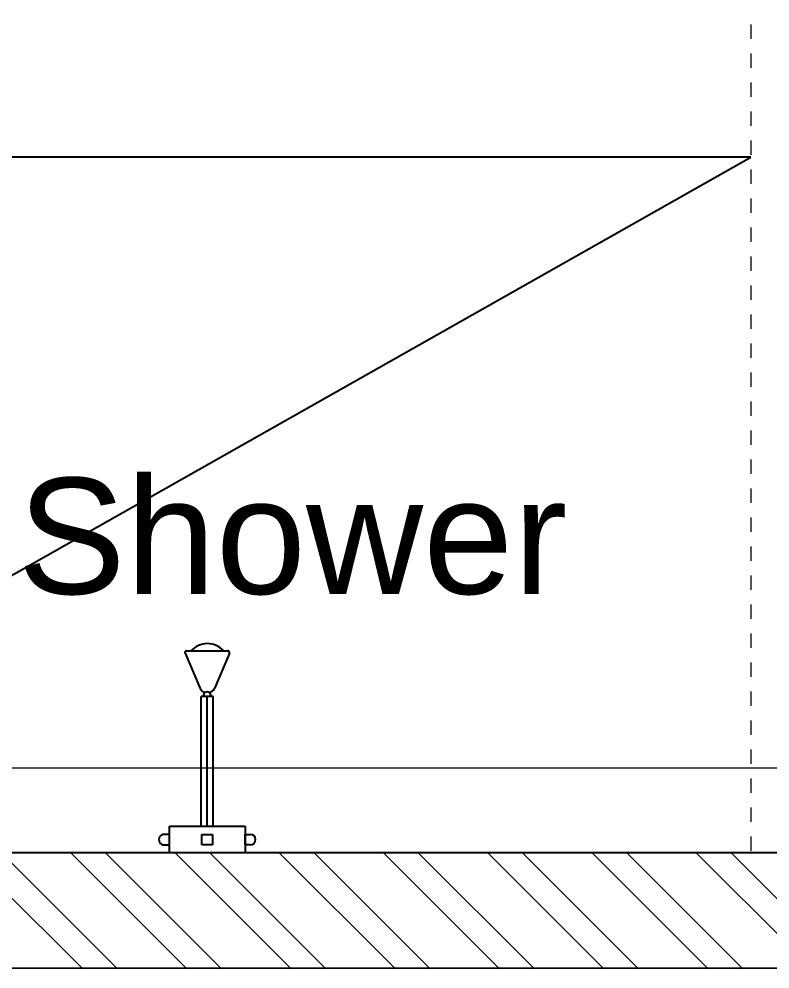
# Model space of a CAD drawing. Header units: millimetres. Extents: x 1464389 to 1998638, y -29162 to 256806.
# Drawn here: x 1540547 to 1541518, y 124567 to 125796 of the extents above; entities that cross this region are included whole.
import ezdxf

# ---------------------------------------------------------------- set-up
doc = ezdxf.new("R2010")
doc.units = ezdxf.units.MM
doc.header["$LTSCALE"] = 15
doc.linetypes.add('JIS_02_1.2', pattern=[2.5, 1.25, -1.25])
for name, color, linetype, lineweight in [('floor raising', 210, 'Continuous', 9), ('hidden line', 251, 'JIS_02_1.2', 20), ('ledge wall line', 252, 'Continuous', 13)]:
    doc.layers.add(name, color=color, linetype=linetype, lineweight=lineweight)
for name, color, linetype in [('LS_DR_Washbasin', 165, 'Continuous'), ('NEW WALL', 5, 'Continuous'), ('Text', 250, 'Continuous')]:
    doc.layers.add(name, color=color, linetype=linetype)
doc.styles.add('ARIAL', font='arial.ttf')

msp = doc.modelspace()

# ---------------------------------------------------------------- linework, layer by layer
at = {"layer": 'floor raising', "color": 251}
msp.add_line((1539989.9, 124827.2), (1542511.3, 124827.2), dxfattribs=at)
at = {"layer": 'hidden line'}
for p, q in [((1541492.9, 126651.3), (1541492.9, 124717.3)), ((1541492.9, 124717.3), (1541542.9, 124717.3))]:
    msp.add_line(p, q, dxfattribs=at)
at = {"layer": 'ledge wall line', "linetype": 'Continuous'}
for p, q in [((1540629.4, 124567.3), (1540479.4, 124717.3)), ((1540674.3, 124567.3), (1540524.3, 124717.3)), ((1540764.1, 124567.3), (1540614.1, 124717.3)), ((1540809, 124567.3), (1540659, 124717.3)), ((1540898.8, 124567.3), (1540748.8, 124717.3)), ((1540943.7, 124567.3), (1540793.7, 124717.3)), ((1541033.5, 124567.3), (1540883.5, 124717.3)), ((1541078.4, 124567.3), (1540928.4, 124717.3)), ((1541168.2, 124567.3), (1541018.2, 124717.3)), ((1541213.1, 124567.3), (1541063.1, 124717.3)), ((1541302.9, 124567.3), (1541152.9, 124717.3)), ((1541347.8, 124567.3), (1541197.8, 124717.3)), ((1541437.6, 124567.3), (1541287.6, 124717.3)), ((1541482.5, 124567.3), (1541332.5, 124717.3)), ((1541572.3, 124567.3), (1541422.3, 124717.3)), ((1541617.2, 124567.3), (1541467.2, 124717.3))]:
    msp.add_line(p, q, dxfattribs=at)
at = {"layer": 'LS_DR_Washbasin'}
for p, q in [((1541492.9, 125617.3), (1539992.9, 125617.3)), ((1540109.6, 124834), (1541492.9, 125617.3)), ((1540761.7, 124975.6), (1540781.1, 124929.9)), ((1540763.5, 124978.8), (1540816.9, 124978.8)), ((1540819, 124975.6), (1540799.6, 124929.9)), ((1540798, 124919.8), (1540782.7, 124919.8)), ((1540782.7, 124752), (1540782.7, 124919.8)), ((1540790.4, 124752), (1540790.4, 124919.8)), ((1540798, 124752), (1540798, 124919.8)), ((1540790.4, 124817.1), (1540790.4, 124834.7)), ((1540741.5, 124741.4), (1540734.7, 124741.4)), ((1540741.5, 124752), (1540839.2, 124752)), ((1540741.5, 124717.3), (1540741.5, 124752)), ((1540741.5, 124727.8), (1540741.5, 124741.4)), ((1540783.5, 124741.4), (1540797.2, 124741.4)), ((1540783.5, 124727.8), (1540783.5, 124741.4)), ((1540797.2, 124741.4), (1540797.2, 124727.8)), ((1540839.2, 124752), (1540839.2, 124717.3)), ((1540839.2, 124741.4), (1540846, 124741.4)), ((1540839.2, 124727.8), (1540839.2, 124741.4)), ((1540734.7, 124727.8), (1540741.5, 124727.8)), ((1540839.2, 124717.3), (1540741.5, 124717.3)), ((1540797.2, 124727.8), (1540783.5, 124727.8)), ((1540846, 124727.8), (1540839.2, 124727.8))]:
    msp.add_line(p, q, dxfattribs=at)
for centre, major_axis, start_param, end_param in [((1540790.4, 124959.6), (20.1, 20.1), 6.248859, 7.890647), ((1540763.8, 124976.5), (1.63, 1.63), 0.79391, 2.757406), ((1540816.9, 124976.5), (-1.63, 1.63), 3.526002, 5.489497), ((1540788.2, 124932.9), (5.44, 5.44), 2.757406, 3.935503), ((1540790.4, 124921), (-3.31, 3.31), 3.685936, 7.309861), ((1540792.5, 124932.9), (5.44, 5.44), 3.918701, 5.096798), ((1540734.7, 124734.6), (-4.82, 4.82), -0.785287, 2.356306), ((1540846, 124734.6), (-4.82, 4.82), 2.356306, 5.497898)]:
    msp.add_ellipse(centre, major_axis=major_axis, ratio=1, start_param=start_param, end_param=end_param, dxfattribs=at)
at = {"layer": 'NEW WALL'}
for p, q in [((1545258.9, 124717.3), (1539842.9, 124717.3)), ((1545471.2, 124571.3), (1539842.9, 124567.3))]:
    msp.add_line(p, q, dxfattribs=at)

# ---------------------------------------------------------------- texts
at = {"layer": 'Text', "style": 'ARIAL'}
msp.add_text('Shower', height=150, rotation=360, dxfattribs=at).set_placement((1540545.2, 125052.3))

doc.saveas('drawing.dxf')
